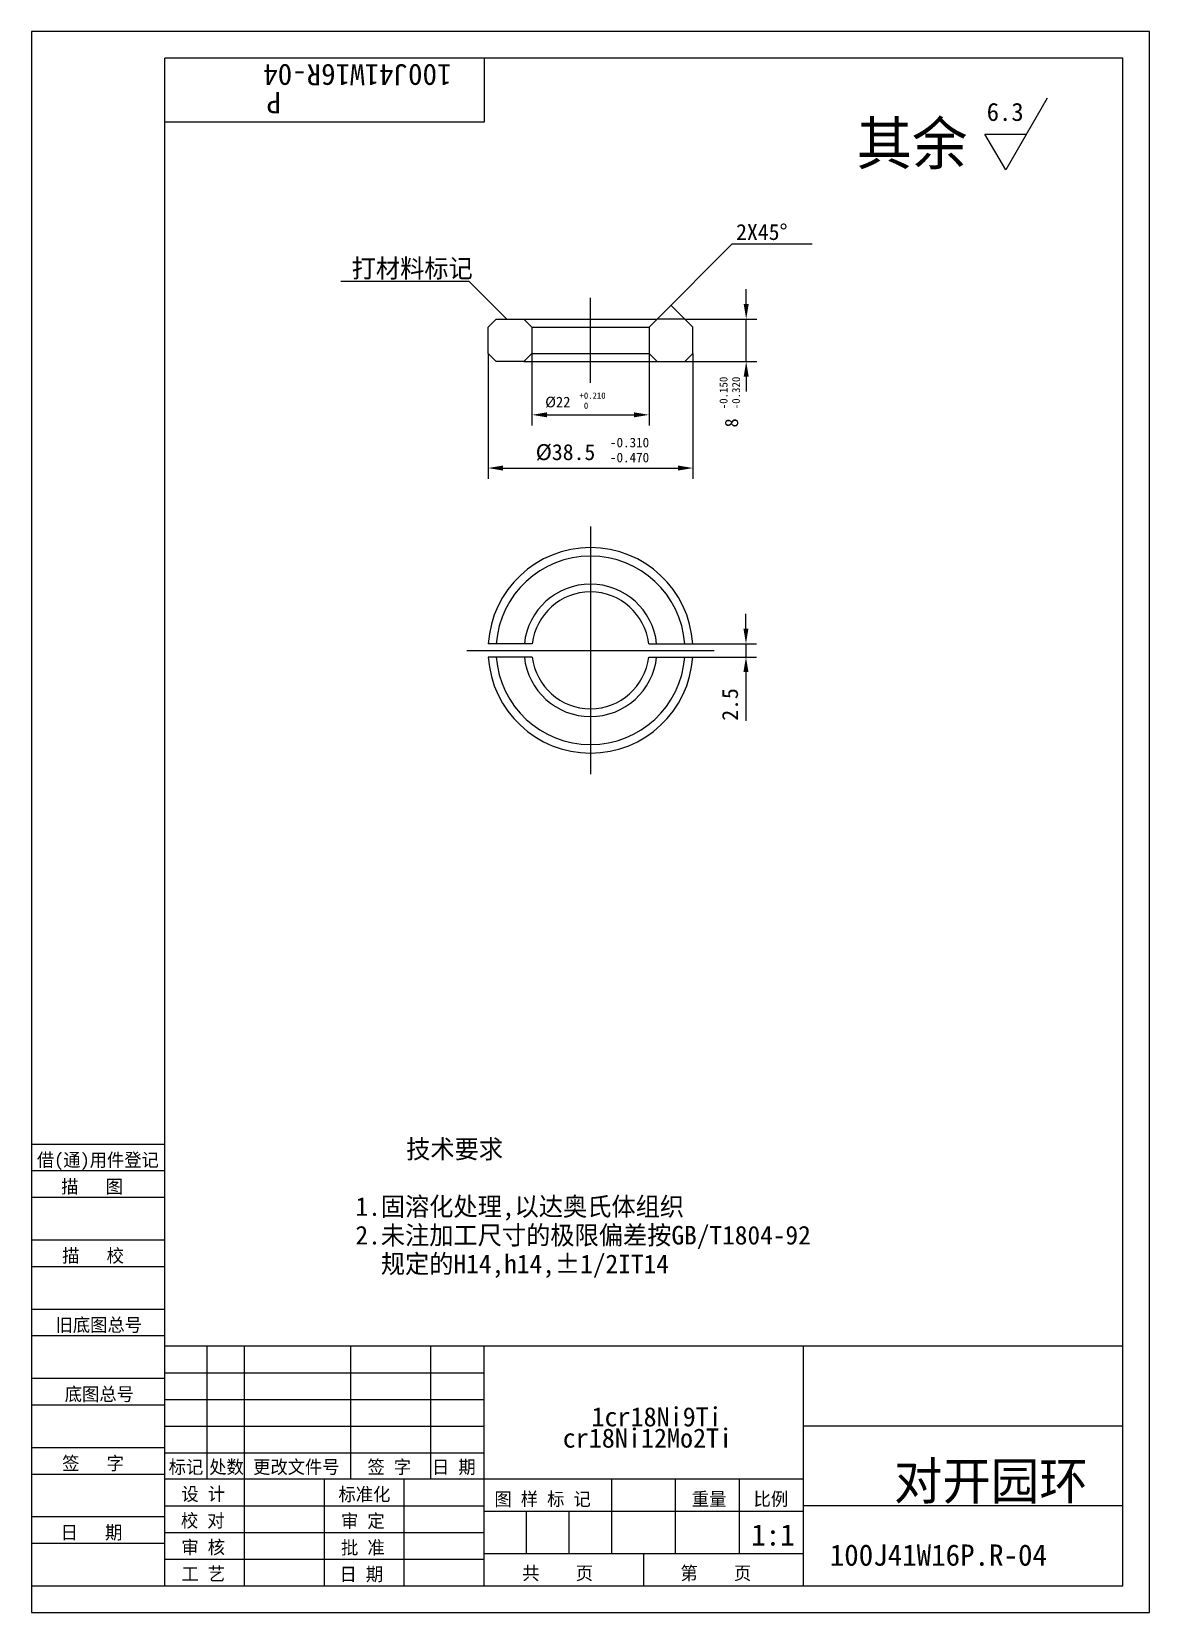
# Model space of a CAD drawing. Header units: metres. Extents: x 0 to 210, y 0 to 297.
import ezdxf

# ---------------------------------------------------------------- set-up
doc = ezdxf.new("R2010")
doc.units = ezdxf.units.M
for name, color, linetype in [('C', 6, 'Continuous'), ('D', 1, 'Continuous'), ('FL', 5, 'Continuous'), ('T', 7, 'Continuous'), ('TL', 4, 'Continuous')]:
    doc.layers.add(name, color=color, linetype=linetype)

# ---------------------------------------------------------------- blocks, each defined once
blk = doc.blocks.new('TUKUN4')
at = {"layer": 'FL'}
for p, q in [((0, 297), (0, 0)), ((210, 297), (0, 297)), ((210, 0), (210, 297)), ((0, 78), (25, 78)), ((0, 70), (25, 70)), ((0, 65), (25, 65)), ((0, 57), (25, 57)), ((0, 52), (25, 52)), ((33, 25), (33, 50)), ((40, 5), (40, 50)), ((60, 25), (60, 50)), ((75, 25), (75, 50)), ((25, 45), (85, 45)), ((0, 44), (25, 44)), ((0, 39), (25, 39)), ((25, 40), (85, 40)), ((25, 35), (85, 35)), ((0, 31), (25, 31)), ((25, 30), (85, 30)), ((0, 26), (25, 26)), ((70, 5), (70, 25)), ((0, 18), (25, 18)), ((25, 20), (85, 20)), ((25, 15), (85, 15)), ((0, 13), (25, 13)), ((25, 10), (85, 10)), ((0, 0), (210, 0))]:
    blk.add_line(p, q, dxfattribs=at)
at = {"layer": 'TL'}
for p, q in [((25, 5), (25, 292)), ((205, 292), (25, 292)), ((85, 292), (85, 280)), ((205, 5), (205, 292)), ((85, 280), (25, 280)), ((0, 88), (25, 88)), ((0, 83), (25, 83)), ((205, 50), (25, 50)), ((85, 5), (85, 50)), ((145, 5), (145, 50)), ((205, 35), (145, 35)), ((145, 25), (25, 25)), ((55, 5), (55, 25)), ((109, 11), (109, 25)), ((121, 11), (121, 25)), ((133, 11), (133, 25)), ((85, 19), (145, 19)), ((93, 11), (93, 19)), ((101, 11), (101, 19)), ((205, 20), (145, 20)), ((145, 11), (85, 11)), ((115, 5), (115, 11)), ((0, 5), (205, 5))]:
    blk.add_line(p, q, dxfattribs=at)
at = {"layer": 'T'}
for s, p in [('借(通)用件登记', (1, 83.76)), ('描   图', (5.56, 78.76)), ('描   校', (5.74, 65.76)), ('旧底图总号', (4.49, 52.76)), ('底图总号', (6.22, 39.76)), ('签   字', (5.74, 26.76)), ('标记', (25.75, 26.07)), ('处数', (33.38, 26.07)), ('更改文件号', (41.61, 26.07)), ('签 字', (63.1, 26.07)), ('日 期', (75.23, 26.07)), ('设 计', (28.14, 20.99)), ('标准化', (57.65, 20.93)), ('图 样 标 记', (86.95, 20.04)), ('重量', (124.03, 20.04)), ('比例', (135.64, 20.04)), ('校 对', (28.05, 15.99)), ('审 定', (58.13, 15.93)), ('日   期', (5.45, 13.76)), ('审 核', (28.14, 10.99)), ('批 准', (58.13, 10.93)), ('共    页', (92.18, 6.13)), ('第    页', (121.9, 6.13)), ('工 艺', (28.14, 5.99)), ('日 期', (57.84, 5.93))]:
    blk.add_text(s, height=2.5, dxfattribs=at).set_placement(p)

msp = doc.modelspace()

# ---------------------------------------------------------------- linework, layer by layer
at = {"layer": 'C'}
for points in [[(105, 231), (105, 247)], [(105, 204), (105, 157.5)], [(81.75, 180.75), (128.25, 180.75)]]:
    msp.add_lwpolyline(points, dxfattribs=at)
at = {"layer": 'D'}
for p, q in [((190.81, 284.52), (183, 271)), ((183, 271), (179.1, 277.76)), ((179.1, 277.76), (186.9, 277.76)), ((62.18, 250.07), (58.11, 250.07)), ((134.25, 245.8), (134.25, 248.6)), ((122.75, 243), (136.25, 243)), ((134.25, 235), (134.25, 243)), ((85.75, 236.5), (85.75, 213)), ((94, 236.5), (94, 223)), ((116, 236.5), (116, 223)), ((122.75, 235), (136.25, 235)), ((124.25, 236.5), (124.25, 213)), ((134.25, 232.2), (134.25, 229.4)), ((96.8, 225), (113.2, 225)), ((88.55, 215), (121.45, 215)), ((134.21, 184.8), (134.21, 187.6)), ((124.21, 182), (136.21, 182)), ((134.21, 182), (134.21, 179.5)), ((124.21, 179.5), (136.21, 179.5)), ((134.21, 176.7), (134.21, 173.9)), ((134.21, 173.9), (134.21, 167.52))]:
    msp.add_line(p, q, dxfattribs=at)
for points in [[(117.5, 243), (131.64, 257.14), (146.64, 257.14)], [(89.25, 243), (82.18, 250.07), (62.18, 250.07)], [(122.75, 243), (120.12, 245.62)]]:
    msp.add_lwpolyline(points, dxfattribs=at)
for points in [[(133.78, 245.8), (134.72, 245.8), (134.25, 243)], [(133.78, 232.2), (134.72, 232.2), (134.25, 235)], [(96.8, 225.47), (96.8, 224.53), (94, 225)], [(113.2, 225.47), (113.2, 224.53), (116, 225)], [(88.55, 215.47), (88.55, 214.53), (85.75, 215)], [(121.45, 215.47), (121.45, 214.53), (124.25, 215)], [(133.74, 184.8), (134.67, 184.8), (134.21, 182)], [(133.74, 176.7), (134.67, 176.7), (134.21, 179.5)]]:
    msp.add_solid(points, dxfattribs=at)
at = {"layer": 'TL'}
for points in [[(92.5, 235), (87.25, 235), (85.75, 236.5), (85.75, 241.5), (87.25, 243), (92.5, 243), (94, 241.5), (94, 236.5), (92.5, 235)], [(92.5, 243), (117.5, 243)], [(94, 241.5), (116, 241.5)], [(117.5, 243), (116, 241.5), (116, 236.5), (117.5, 235), (122.75, 235), (124.25, 236.5), (124.25, 241.5), (122.75, 243), (117.5, 243)], [(92.5, 235), (117.5, 235)], [(94, 236.5), (116, 236.5)], [(94.07, 182), (85.79, 182)], [(115.93, 182), (124.21, 182)], [(94.07, 179.5), (85.79, 179.5)], [(115.93, 179.5), (124.21, 179.5)]]:
    msp.add_lwpolyline(points, dxfattribs=at)
for points in [[(124.21, 182, 0.94), (85.79, 182, 0.94)], [(122.71, 182, 0.93), (87.29, 182, 0.93)], [(117.43, 182, 0.9), (92.57, 182, 0.9)], [(115.93, 182, 0.89), (94.07, 182, 0.89)], [(85.79, 179.5, 0.94), (124.21, 179.5, 0.94)], [(87.29, 179.5, 0.93), (122.71, 179.5, 0.93)], [(92.57, 179.5, 0.9), (117.43, 179.5, 0.9)], [(94.07, 179.5, 0.89), (115.93, 179.5, 0.89)]]:
    msp.add_lwpolyline(points, format="xyb", dxfattribs=at)

# ---------------------------------------------------------------- block references
at = {"layer": 'D'}
msp.add_blockref('TUKUN4', (0, 0), dxfattribs=at)

# ---------------------------------------------------------------- texts
for s, height, rotation, p in [('100J41W16R-04', 4, 180, (78.89, 290.88)), ('P', 4, 180, (46.86, 285.63)), ('-0.150', 1.5, 90, (130.74, 226.05)), ('-0.320', 1.5, 90, (133.09, 226.05)), ('8', 2.5, 90, (132.74, 222.63)), ('2.5', 3, 90, (132.71, 167.52))]:
    msp.add_text(s, height=height, rotation=rotation, dxfattribs=at).set_placement(p)
for s, height, p in [('6.3', 3.4, (179.44, 280.22)), ('其余', 8, (155, 272)), ('2X45%%d', 3, (132.35, 257.85)), ('打材料标记', 3.5, (60.13, 250.78)), ('+0.210', 1.2, (102.94, 228.01)), ('%%C22', 2, (96.49, 226.41)), (' 0', 1.2, (102.94, 226.13)), ('-0.310', 1.8, (108.67, 218.9)), ('%%C38.5', 3, (94.71, 216.5)), ('-0.470', 1.8, (108.67, 216.08)), ('    技术要求', 3.5, (60.84, 85.29)), ('1.固溶化处理,以达奥氏体组织', 3.5, (60.84, 74.51)), ('2.未注加工尺寸的极限偏差按GB/T1804-92          ', 3.5, (60.84, 69.12)), ('  规定的H14,h14,%%P1/2IT14', 3.5, (60.84, 63.73)), ('1cr18Ni9Ti', 3.6, (105.18, 34.95)), ('cr18Ni12Mo2Ti', 3.6, (99.78, 30.95)), ('对开园环', 7, (162.01, 21.2)), ('1:1', 4, (135.19, 12.56)), ('100J41W16P.R-04', 4, (149.95, 8.77))]:
    msp.add_text(s, height=height, dxfattribs=at).set_placement(p)

doc.saveas('drawing.dxf')
